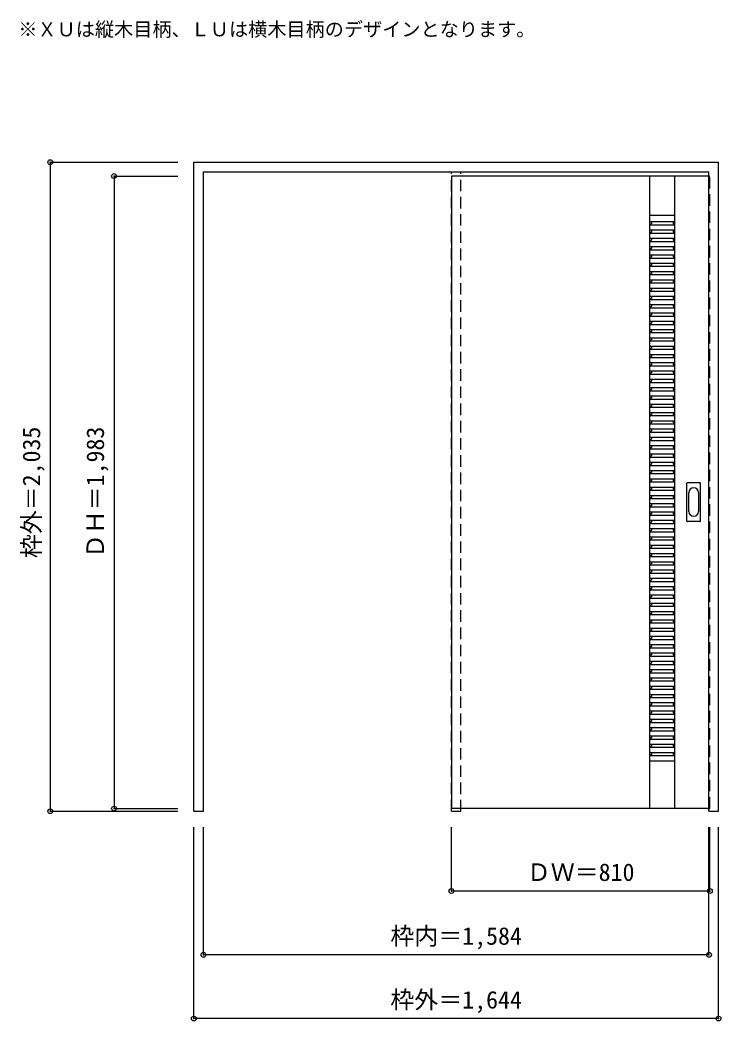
# Model space of a CAD drawing. Units: millimetres, scale not verified. Extents: x -1505 to 691, y -1270 to 1868.
import ezdxf
from ezdxf.enums import TextEntityAlignment as Align

# ---------------------------------------------------------------- set-up
doc = ezdxf.new("R2010")
doc.units = ezdxf.units.MM
doc.header["$LTSCALE"] = 30
doc.header["$PDMODE"] = 32
doc.header["$PDSIZE"] = 15
doc.linetypes.add('DASHED1', pattern=[1.8, 1.2, -0.6])
for name, color, linetype in [('0-0', 4, 'Continuous'), ('0-1_寸法', 7, 'Continuous'), ('0-2_文字', 7, 'Continuous')]:
    doc.layers.add(name, color=color, linetype=linetype)
doc.styles.add('ＭＳ ゴシック', font='')
doc.styles.get('ＭＳ ゴシック').set_extended_font_data('MS Gothic')

msp = doc.modelspace()

# ---------------------------------------------------------------- linework, layer by layer
at = {"layer": '0-0', "color": 3}
for p, q in [((-960.16, -612.42), (-960.16, 1422.58)), ((-960.16, 1422.58), (683.84, 1422.58)), ((683.84, -612.42), (683.84, 1422.58)), ((-930.16, 1392.58), (653.84, 1392.58)), ((653.84, -612.42), (653.84, 1392.58)), ((-153.16, 1379.08), (-153.16, -603.92)), ((653.84, 1379.08), (-153.16, 1379.08)), ((468.84, -603.92), (468.84, 1379.08)), ((546.84, -603.92), (546.84, 1379.08)), ((584.84, 297.58), (584.84, 416.58)), ((586.34, 418.08), (625.34, 418.08)), ((626.84, 297.58), (626.84, 416.58)), ((625.34, 296.08), (586.34, 296.08)), ((653.84, -603.92), (-153.16, -603.92)), ((653.84, -612.42), (683.84, -612.42))]:
    msp.add_line(p, q, dxfattribs=at)
at = {"layer": '0-0', "linetype": 'DASHED1'}
for p, q in [((-153.16, -612.42), (-153.16, 1392.58)), ((-123.16, -612.42), (-123.16, 1392.58)), ((-153.16, 1379.08), (-153.16, 1375.08)), ((653.84, 1379.08), (656.84, 1379.08)), ((-153.16, -612.42), (-123.16, -612.42))]:
    msp.add_line(p, q, dxfattribs=at)
at = {"layer": '0-0', "color": 7}
for p, q in [((468.84, 1256.08), (546.84, 1256.08)), ((590.84, 327.48), (590.84, 386.68)), ((620.84, 386.68), (620.84, 327.48)), ((468.84, -453.92), (546.84, -453.92))]:
    msp.add_line(p, q, dxfattribs=at)
at = {"layer": '0-0'}
for p, q in [((468.84, 1236.08), (546.84, 1236.08)), ((468.84, 1229.66), (473.84, 1229.66)), ((468.84, 1226.08), (546.84, 1226.08)), ((473.84, 1236.08), (473.84, 1229.66)), ((468.84, 1210.08), (546.84, 1210.08)), ((468.84, 1203.66), (473.84, 1203.66)), ((468.84, 1200.08), (546.84, 1200.08)), ((473.84, 1210.08), (473.84, 1203.66)), ((468.84, 1184.08), (546.84, 1184.08)), ((468.84, 1177.66), (473.84, 1177.66)), ((468.84, 1174.08), (546.84, 1174.08)), ((473.84, 1184.08), (473.84, 1177.66)), ((468.84, 1158.08), (546.84, 1158.08)), ((468.84, 1151.66), (473.84, 1151.66)), ((468.84, 1148.08), (546.84, 1148.08)), ((468.84, 1132.08), (546.84, 1132.08)), ((473.84, 1158.08), (473.84, 1151.66)), ((473.84, 1132.08), (473.84, 1125.66)), ((468.84, 1125.66), (473.84, 1125.66)), ((468.84, 1122.08), (546.84, 1122.08)), ((468.84, 1106.08), (546.84, 1106.08)), ((468.84, 1099.66), (473.84, 1099.66)), ((473.84, 1106.08), (473.84, 1099.66)), ((468.84, 1096.08), (546.84, 1096.08)), ((468.84, 1080.08), (546.84, 1080.08)), ((468.84, 1073.66), (473.84, 1073.66)), ((468.84, 1070.08), (546.84, 1070.08)), ((473.84, 1080.08), (473.84, 1073.66)), ((468.84, 1054.08), (546.84, 1054.08)), ((468.84, 1047.66), (473.84, 1047.66)), ((468.84, 1044.08), (546.84, 1044.08)), ((473.84, 1054.08), (473.84, 1047.66)), ((468.84, 1028.08), (546.84, 1028.08)), ((468.84, 1021.66), (473.84, 1021.66)), ((468.84, 1018.08), (546.84, 1018.08)), ((473.84, 1028.08), (473.84, 1021.66)), ((468.84, 1002.08), (546.84, 1002.08)), ((468.84, 995.66), (473.84, 995.66)), ((468.84, 992.08), (546.84, 992.08)), ((468.84, 976.08), (546.84, 976.08)), ((473.84, 1002.08), (473.84, 995.66)), ((473.84, 976.08), (473.84, 969.66)), ((468.84, 969.66), (473.84, 969.66)), ((468.84, 966.08), (546.84, 966.08)), ((468.84, 950.08), (546.84, 950.08)), ((468.84, 943.66), (473.84, 943.66)), ((473.84, 950.08), (473.84, 943.66)), ((468.84, 940.08), (546.84, 940.08)), ((468.84, 924.08), (546.84, 924.08)), ((468.84, 917.66), (473.84, 917.66)), ((468.84, 914.08), (546.84, 914.08)), ((473.84, 924.08), (473.84, 917.66)), ((468.84, 898.08), (546.84, 898.08)), ((468.84, 891.66), (473.84, 891.66)), ((468.84, 888.08), (546.84, 888.08)), ((473.84, 898.08), (473.84, 891.66)), ((468.84, 872.08), (546.84, 872.08)), ((468.84, 865.66), (473.84, 865.66)), ((468.84, 862.08), (546.84, 862.08)), ((473.84, 872.08), (473.84, 865.66)), ((468.84, 846.08), (546.84, 846.08)), ((468.84, 839.66), (473.84, 839.66)), ((468.84, 836.08), (546.84, 836.08)), ((468.84, 820.08), (546.84, 820.08)), ((473.84, 846.08), (473.84, 839.66)), ((473.84, 820.08), (473.84, 813.66)), ((468.84, 813.66), (473.84, 813.66)), ((468.84, 810.08), (546.84, 810.08)), ((468.84, 794.08), (546.84, 794.08)), ((468.84, 787.66), (473.84, 787.66)), ((473.84, 794.08), (473.84, 787.66)), ((468.84, 784.08), (546.84, 784.08)), ((468.84, 768.08), (546.84, 768.08)), ((468.84, 761.66), (473.84, 761.66)), ((468.84, 758.08), (546.84, 758.08)), ((473.84, 768.08), (473.84, 761.66)), ((468.84, 742.08), (546.84, 742.08)), ((468.84, 735.66), (473.84, 735.66)), ((468.84, 732.08), (546.84, 732.08)), ((473.84, 742.08), (473.84, 735.66)), ((468.84, 716.08), (546.84, 716.08)), ((468.84, 709.66), (473.84, 709.66)), ((468.84, 706.08), (546.84, 706.08)), ((473.84, 716.08), (473.84, 709.66)), ((468.84, 690.08), (546.84, 690.08)), ((468.84, 683.66), (473.84, 683.66)), ((468.84, 680.08), (546.84, 680.08)), ((468.84, 664.08), (546.84, 664.08)), ((473.84, 690.08), (473.84, 683.66)), ((473.84, 664.08), (473.84, 657.66)), ((468.84, 657.66), (473.84, 657.66)), ((468.84, 654.08), (546.84, 654.08)), ((468.84, 638.08), (546.84, 638.08)), ((468.84, 631.66), (473.84, 631.66)), ((468.84, 628.08), (546.84, 628.08)), ((473.84, 638.08), (473.84, 631.66)), ((468.84, 612.08), (546.84, 612.08)), ((468.84, 605.66), (473.84, 605.66)), ((468.84, 602.08), (546.84, 602.08)), ((473.84, 612.08), (473.84, 605.66)), ((468.84, 586.08), (546.84, 586.08)), ((468.84, 579.66), (473.84, 579.66)), ((468.84, 576.08), (546.84, 576.08)), ((473.84, 586.08), (473.84, 579.66)), ((468.84, 560.08), (546.84, 560.08)), ((468.84, 553.66), (473.84, 553.66)), ((468.84, 550.08), (546.84, 550.08)), ((468.84, 534.08), (546.84, 534.08)), ((473.84, 560.08), (473.84, 553.66)), ((473.84, 534.08), (473.84, 527.66)), ((468.84, 527.66), (473.84, 527.66)), ((468.84, 524.08), (546.84, 524.08)), ((468.84, 508.08), (546.84, 508.08)), ((473.84, 508.08), (473.84, 501.66)), ((468.84, 501.66), (473.84, 501.66)), ((468.84, 498.08), (546.84, 498.08)), ((468.84, 482.08), (546.84, 482.08)), ((468.84, 475.66), (473.84, 475.66)), ((468.84, 472.08), (546.84, 472.08)), ((473.84, 482.08), (473.84, 475.66)), ((468.84, 456.08), (546.84, 456.08)), ((468.84, 449.66), (473.84, 449.66)), ((468.84, 446.08), (546.84, 446.08)), ((473.84, 456.08), (473.84, 449.66)), ((468.84, 430.08), (546.84, 430.08)), ((468.84, 423.66), (473.84, 423.66)), ((468.84, 420.08), (546.84, 420.08)), ((473.84, 430.08), (473.84, 423.66)), ((468.84, 404.08), (546.84, 404.08)), ((468.84, 397.66), (473.84, 397.66)), ((468.84, 394.08), (546.84, 394.08)), ((468.84, 378.08), (546.84, 378.08)), ((473.84, 404.08), (473.84, 397.66)), ((473.84, 378.08), (473.84, 371.66)), ((468.84, 371.66), (473.84, 371.66)), ((468.84, 368.08), (546.84, 368.08)), ((468.84, 352.08), (546.84, 352.08)), ((468.84, 345.66), (473.84, 345.66)), ((473.84, 352.08), (473.84, 345.66)), ((468.84, 342.08), (546.84, 342.08)), ((468.84, 326.08), (546.84, 326.08)), ((468.84, 319.66), (473.84, 319.66)), ((468.84, 316.08), (546.84, 316.08)), ((473.84, 326.08), (473.84, 319.66)), ((468.84, 300.08), (546.84, 300.08)), ((468.84, 293.66), (473.84, 293.66)), ((468.84, 290.08), (546.84, 290.08)), ((473.84, 300.08), (473.84, 293.66)), ((468.84, 274.08), (546.84, 274.08)), ((468.84, 267.66), (473.84, 267.66)), ((468.84, 264.08), (546.84, 264.08)), ((473.84, 274.08), (473.84, 267.66)), ((468.84, 248.08), (546.84, 248.08)), ((468.84, 241.66), (473.84, 241.66)), ((468.84, 238.08), (546.84, 238.08)), ((468.84, 222.08), (546.84, 222.08)), ((473.84, 248.08), (473.84, 241.66)), ((473.84, 222.08), (473.84, 215.66)), ((468.84, 215.66), (473.84, 215.66)), ((468.84, 212.08), (546.84, 212.08)), ((468.84, 196.08), (546.84, 196.08)), ((468.84, 189.66), (473.84, 189.66)), ((473.84, 196.08), (473.84, 189.66)), ((468.84, 186.08), (546.84, 186.08)), ((468.84, 170.08), (546.84, 170.08)), ((468.84, 163.66), (473.84, 163.66)), ((468.84, 160.08), (546.84, 160.08)), ((473.84, 170.08), (473.84, 163.66)), ((468.84, 144.08), (546.84, 144.08)), ((468.84, 137.66), (473.84, 137.66)), ((468.84, 134.08), (546.84, 134.08)), ((473.84, 144.08), (473.84, 137.66)), ((468.84, 118.08), (546.84, 118.08)), ((468.84, 111.66), (473.84, 111.66)), ((468.84, 108.08), (546.84, 108.08)), ((473.84, 118.08), (473.84, 111.66)), ((468.84, 92.08), (546.84, 92.08)), ((468.84, 85.66), (473.84, 85.66)), ((468.84, 82.08), (546.84, 82.08)), ((468.84, 66.08), (546.84, 66.08)), ((473.84, 92.08), (473.84, 85.66)), ((473.84, 66.08), (473.84, 59.66)), ((468.84, 59.66), (473.84, 59.66)), ((468.84, 56.08), (546.84, 56.08)), ((468.84, 40.08), (546.84, 40.08)), ((468.84, 33.66), (473.84, 33.66)), ((473.84, 40.08), (473.84, 33.66)), ((468.84, 30.08), (546.84, 30.08)), ((468.84, 14.08), (546.84, 14.08)), ((468.84, 7.66), (473.84, 7.66)), ((468.84, 4.08), (546.84, 4.08)), ((473.84, 14.08), (473.84, 7.66)), ((468.84, -11.92), (546.84, -11.92)), ((468.84, -18.34), (473.84, -18.34)), ((468.84, -21.92), (546.84, -21.92)), ((473.84, -11.92), (473.84, -18.34)), ((468.84, -37.92), (546.84, -37.92)), ((468.84, -44.34), (473.84, -44.34)), ((468.84, -47.92), (546.84, -47.92)), ((473.84, -37.92), (473.84, -44.34)), ((468.84, -63.92), (546.84, -63.92)), ((468.84, -70.34), (473.84, -70.34)), ((468.84, -73.92), (546.84, -73.92)), ((468.84, -89.92), (546.84, -89.92)), ((473.84, -63.92), (473.84, -70.34)), ((473.84, -89.92), (473.84, -96.34)), ((468.84, -96.34), (473.84, -96.34)), ((468.84, -99.92), (546.84, -99.92)), ((468.84, -115.92), (546.84, -115.92)), ((468.84, -122.34), (473.84, -122.34)), ((473.84, -115.92), (473.84, -122.34)), ((468.84, -125.92), (546.84, -125.92)), ((468.84, -141.92), (546.84, -141.92)), ((468.84, -148.34), (473.84, -148.34)), ((468.84, -151.92), (546.84, -151.92)), ((473.84, -141.92), (473.84, -148.34)), ((468.84, -167.92), (546.84, -167.92)), ((468.84, -174.34), (473.84, -174.34)), ((468.84, -177.92), (546.84, -177.92)), ((473.84, -167.92), (473.84, -174.34)), ((468.84, -193.92), (546.84, -193.92)), ((468.84, -200.34), (473.84, -200.34)), ((468.84, -203.92), (546.84, -203.92)), ((473.84, -193.92), (473.84, -200.34)), ((468.84, -219.92), (546.84, -219.92)), ((468.84, -226.34), (473.84, -226.34)), ((468.84, -229.92), (546.84, -229.92)), ((468.84, -245.92), (546.84, -245.92)), ((473.84, -219.92), (473.84, -226.34)), ((473.84, -245.92), (473.84, -252.34)), ((468.84, -252.34), (473.84, -252.34)), ((468.84, -255.92), (546.84, -255.92)), ((468.84, -271.92), (546.84, -271.92)), ((468.84, -278.34), (473.84, -278.34)), ((468.84, -281.92), (546.84, -281.92)), ((473.84, -271.92), (473.84, -278.34)), ((468.84, -297.92), (546.84, -297.92)), ((468.84, -304.34), (473.84, -304.34)), ((468.84, -307.92), (546.84, -307.92)), ((473.84, -297.92), (473.84, -304.34)), ((468.84, -323.92), (546.84, -323.92)), ((468.84, -330.34), (473.84, -330.34)), ((468.84, -333.92), (546.84, -333.92)), ((473.84, -323.92), (473.84, -330.34)), ((468.84, -349.92), (546.84, -349.92)), ((468.84, -356.34), (473.84, -356.34)), ((468.84, -359.92), (546.84, -359.92)), ((468.84, -375.92), (546.84, -375.92)), ((473.84, -349.92), (473.84, -356.34)), ((473.84, -375.92), (473.84, -382.34)), ((468.84, -382.34), (473.84, -382.34)), ((468.84, -385.92), (546.84, -385.92)), ((468.84, -401.92), (546.84, -401.92)), ((473.84, -401.92), (473.84, -408.34)), ((468.84, -408.34), (473.84, -408.34)), ((468.84, -411.92), (546.84, -411.92)), ((468.84, -427.92), (546.84, -427.92)), ((468.84, -434.34), (473.84, -434.34)), ((468.84, -437.92), (546.84, -437.92)), ((473.84, -427.92), (473.84, -434.34))]:
    msp.add_line(p, q, dxfattribs=at)
at = {"layer": '0-0', "color": 3}
msp.add_lwpolyline([(-960.16, -612.42), (-930.16, -612.42), (-930.16, 1392.58)], dxfattribs=at)
at = {"layer": '0-0', "linetype": 'DASHED1'}
msp.add_lwpolyline([(653.84, -603.92), (656.84, -603.92), (656.84, 1379.08)], dxfattribs=at)
at = {"layer": '0-0'}
for points in [[(541.84, 1236.08), (541.84, 1229.66), (546.84, 1229.66)], [(541.84, 1210.08), (541.84, 1203.66), (546.84, 1203.66)], [(541.84, 1184.08), (541.84, 1177.66), (546.84, 1177.66)], [(541.84, 1158.08), (541.84, 1151.66), (546.84, 1151.66)], [(541.84, 1132.08), (541.84, 1125.66), (546.84, 1125.66)], [(541.84, 1106.08), (541.84, 1099.66), (546.84, 1099.66)], [(541.84, 1080.08), (541.84, 1073.66), (546.84, 1073.66)], [(541.84, 1054.08), (541.84, 1047.66), (546.84, 1047.66)], [(541.84, 1028.08), (541.84, 1021.66), (546.84, 1021.66)], [(541.84, 1002.08), (541.84, 995.66), (546.84, 995.66)], [(541.84, 976.08), (541.84, 969.66), (546.84, 969.66)], [(541.84, 950.08), (541.84, 943.66), (546.84, 943.66)], [(541.84, 924.08), (541.84, 917.66), (546.84, 917.66)], [(541.84, 898.08), (541.84, 891.66), (546.84, 891.66)], [(541.84, 872.08), (541.84, 865.66), (546.84, 865.66)], [(541.84, 846.08), (541.84, 839.66), (546.84, 839.66)], [(541.84, 820.08), (541.84, 813.66), (546.84, 813.66)], [(541.84, 794.08), (541.84, 787.66), (546.84, 787.66)], [(541.84, 768.08), (541.84, 761.66), (546.84, 761.66)], [(541.84, 742.08), (541.84, 735.66), (546.84, 735.66)], [(541.84, 716.08), (541.84, 709.66), (546.84, 709.66)], [(541.84, 690.08), (541.84, 683.66), (546.84, 683.66)], [(541.84, 664.08), (541.84, 657.66), (546.84, 657.66)], [(541.84, 638.08), (541.84, 631.66), (546.84, 631.66)], [(541.84, 612.08), (541.84, 605.66), (546.84, 605.66)], [(541.84, 586.08), (541.84, 579.66), (546.84, 579.66)], [(541.84, 560.08), (541.84, 553.66), (546.84, 553.66)], [(541.84, 534.08), (541.84, 527.66), (546.84, 527.66)], [(541.84, 508.08), (541.84, 501.66), (546.84, 501.66)], [(541.84, 482.08), (541.84, 475.66), (546.84, 475.66)], [(541.84, 456.08), (541.84, 449.66), (546.84, 449.66)], [(541.84, 430.08), (541.84, 423.66), (546.84, 423.66)], [(541.84, 404.08), (541.84, 397.66), (546.84, 397.66)], [(541.84, 378.08), (541.84, 371.66), (546.84, 371.66)], [(541.84, 352.08), (541.84, 345.66), (546.84, 345.66)], [(541.84, 326.08), (541.84, 319.66), (546.84, 319.66)], [(541.84, 300.08), (541.84, 293.66), (546.84, 293.66)], [(541.84, 274.08), (541.84, 267.66), (546.84, 267.66)], [(541.84, 248.08), (541.84, 241.66), (546.84, 241.66)], [(541.84, 222.08), (541.84, 215.66), (546.84, 215.66)], [(541.84, 196.08), (541.84, 189.66), (546.84, 189.66)], [(541.84, 170.08), (541.84, 163.66), (546.84, 163.66)], [(541.84, 144.08), (541.84, 137.66), (546.84, 137.66)], [(541.84, 118.08), (541.84, 111.66), (546.84, 111.66)], [(541.84, 92.08), (541.84, 85.66), (546.84, 85.66)], [(541.84, 66.08), (541.84, 59.66), (546.84, 59.66)], [(541.84, 40.08), (541.84, 33.66), (546.84, 33.66)], [(541.84, 14.08), (541.84, 7.66), (546.84, 7.66)], [(541.84, -11.92), (541.84, -18.34), (546.84, -18.34)], [(541.84, -37.92), (541.84, -44.34), (546.84, -44.34)], [(541.84, -63.92), (541.84, -70.34), (546.84, -70.34)], [(541.84, -89.92), (541.84, -96.34), (546.84, -96.34)], [(541.84, -115.92), (541.84, -122.34), (546.84, -122.34)], [(541.84, -141.92), (541.84, -148.34), (546.84, -148.34)], [(541.84, -167.92), (541.84, -174.34), (546.84, -174.34)], [(541.84, -193.92), (541.84, -200.34), (546.84, -200.34)], [(541.84, -219.92), (541.84, -226.34), (546.84, -226.34)], [(541.84, -245.92), (541.84, -252.34), (546.84, -252.34)], [(541.84, -271.92), (541.84, -278.34), (546.84, -278.34)], [(541.84, -297.92), (541.84, -304.34), (546.84, -304.34)], [(541.84, -323.92), (541.84, -330.34), (546.84, -330.34)], [(541.84, -349.92), (541.84, -356.34), (546.84, -356.34)], [(541.84, -375.92), (541.84, -382.34), (546.84, -382.34)], [(541.84, -401.92), (541.84, -408.34), (546.84, -408.34)], [(541.84, -427.92), (541.84, -434.34), (546.84, -434.34)]]:
    msp.add_lwpolyline(points, dxfattribs=at)
at = {"layer": '0-0', "color": 3}
for centre, start, end in [((586.34, 416.58), 90, 180), ((625.34, 416.58), 0, 90), ((586.34, 297.58), 180, 270), ((625.34, 297.58), 270, 0)]:
    msp.add_arc(centre, 1.5, start, end, dxfattribs=at)
at = {"layer": '0-0', "color": 7}
for centre, start, end in [((605.84, 386.68), 0, 180), ((605.84, 327.48), 180, 0)]:
    msp.add_arc(centre, 15, start, end, dxfattribs=at)
at = {"layer": '0-1_寸法', "color": 4}
for p, q in [((-1410.16, 1422.58), (-1410.16, -612.42)), ((-1410.16, 1422.58), (-1010.16, 1422.58)), ((-1210.16, 1379.08), (-1210.16, -603.92)), ((-1210.16, 1379.08), (-1010.16, 1379.08)), ((-1410.16, -612.42), (-1010.16, -612.42)), ((-1210.16, -603.92), (-1010.16, -603.92)), ((-153.16, -862.42), (-153.16, -662.42)), ((653.84, -1062.42), (653.84, -662.42)), ((656.84, -862.42), (656.84, -662.42)), ((683.84, -1262.42), (683.84, -662.42)), ((656.84, -862.42), (-153.16, -862.42))]:
    msp.add_line(p, q, dxfattribs=at)
for points in [[(683.84, -1262.42), (-960.16, -1262.42), (-960.16, -662.42)], [(653.84, -1062.42), (-930.16, -1062.42), (-930.16, -662.42)]]:
    msp.add_lwpolyline(points, dxfattribs=at)
at = {"layer": '0-1_寸法'}
for p in [(-1410.16, 1422.58), (-1210.16, 1379.08), (-1410.16, -612.42), (-1210.16, -603.92), (-153.16, -862.42), (656.84, -862.42), (-930.16, -1062.42), (653.84, -1062.42), (-960.16, -1262.42), (683.84, -1262.42)]:
    msp.add_point(p, dxfattribs=at)

# ---------------------------------------------------------------- texts
at = {"layer": '0-1_寸法', "style": 'ＭＳ ゴシック'}
for s, p in [('枠外＝2,035', (-1425.16, 181.33)), ('ＤＨ＝1,983', (-1225.16, 181.33))]:
    msp.add_text(s, height=54.99, rotation=90, dxfattribs=at).set_placement(p, align=Align.BOTTOM_LEFT)
for s, p in [('ＤＷ＝810', (83.09, -847.42)), ('枠内＝1,584', (-344.41, -1047.42)), ('枠外＝1,644', (-344.41, -1247.42))]:
    msp.add_text(s, height=54.99, dxfattribs=at).set_placement(p, align=Align.BOTTOM_LEFT)
at = {"layer": '0-2_文字', "style": 'ＭＳ ゴシック'}
msp.add_text('※ＸＵは縦木目柄、ＬＵは横木目柄のデザインとなります。', height=43.99, dxfattribs=at).set_placement((-1510.16, 1803.96), align=Align.BOTTOM_LEFT)

doc.saveas('drawing.dxf')
